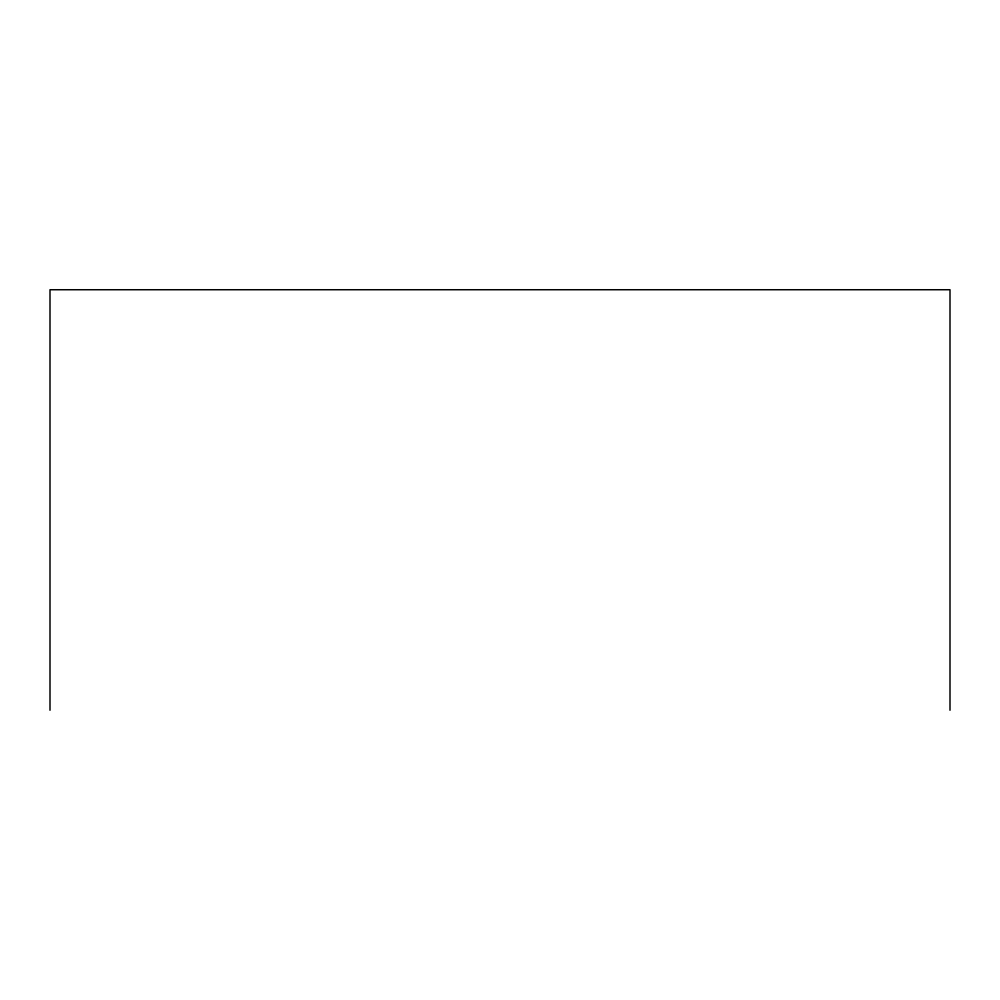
<?xml version="1.0" encoding="UTF-8"?>
<svg xmlns="http://www.w3.org/2000/svg" width="1000" height="1000" viewBox="0 0 1000 1000"><rect width="100%" height="100%" fill="white"/><g stroke="black" fill="none" stroke-linecap="round" stroke-linejoin="round"><path stroke-width="1.5" d="M950 710.263L950 289.738L50 289.738L50 710.263"/></g></svg>
